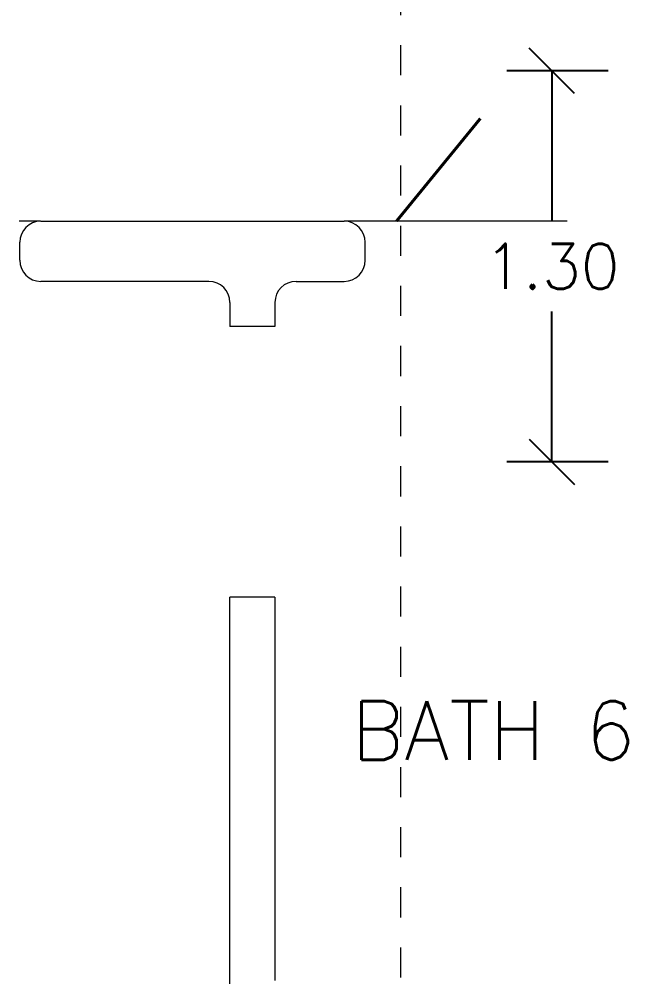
# Model space of a CAD drawing. Header units: metres. Extents: x -25 to 234, y -25 to 53.
# Drawn here: x 97.03 to 99.084, y 45.933 to 49.118 of the extents above; entities that cross this region are included whole.
import ezdxf

# ---------------------------------------------------------------- set-up
doc = ezdxf.new("R2010")
doc.units = ezdxf.units.M
doc.header["$LTSCALE"] = 0.1
doc.header["$MEASUREMENT"] = 0
doc.header["$PDMODE"] = 66
for name, pattern in [('CONTINU', [0]), ('CONTINUA', [0]), ('DASHDOT', [1, 0.5, -0.25, 0, -0.25])]:
    doc.linetypes.add(name, pattern=pattern)
for name, color, linetype in [('001-DIMTEXTO', 4, 'Continuous'), ('DIMENSIONES', 7, 'Continuous'), ('DIMTEXTO', 4, 'Continuous'), ('TEXTOS', 4, 'Continuous')]:
    doc.layers.add(name, color=color, linetype=linetype)
for name, color, linetype, lineweight in [('A-SECT-IDEN', 251, 'CONTINU', 9), ('A-WALL', 7, 'Continuous', 5), ('piscina', 131, 'Continuous', 0), ('piso', 253, 'Continuous', 0)]:
    doc.layers.add(name, color=color, linetype=linetype, lineweight=lineweight)
doc.styles.add('SMPLEX', font='simplex.shx')
doc.styles.get("Standard").update_dxf_attribs({"font": 'arial.ttf'})
doc.dimstyles.new('DIM-75', dxfattribs={"dimscale": 0.75, "dimtxt": 0.2, "dimasz": 0.2, "dimexe": 0.2, "dimexo": 0.2, "dimgap": 0.1, "dimtad": 0, "dimtih": 1, "dimtoh": 1, "dimzin": 0, "dimdsep": 46, "dimtxsty": 'SMPLEX', "dimblk1": 'OBLIQUE', "dimblk2": 'OBLIQUE', "dimsah": 1, "dimcen": 0.2, "dimclrd": 4, "dimclre": 4, "dimclrt": 4, "dimadec": 0, "dimazin": 0, "dimtfac": 1, "dimtmove": 1, "dimatfit": 3, "dimldrblk": 'OPEN30', "dimfxl": 0.25, "dimfxlon": 1, "dimtfill": 1, "dimtolj": 1, "dimtzin": 0, "dimarcsym": 0})

# ---------------------------------------------------------------- blocks, each defined once
blk = doc.blocks.new('PL MUEBLES 1N NASAS 09')
at = {"layer": 'A-WALL', "color": 4}
for p, q in [((51.4023, 52.9481), (52.4111, 52.9481)), ((51.3323, 52.8181), (51.3323, 52.8781)), ((52.4811, 52.8181), (52.4811, 52.8781)), ((51.9611, 52.7481), (51.4023, 52.7481)), ((52.2511, 52.7481), (52.4111, 52.7481)), ((52.0311, 52.6781), (52.0311, 52.5981)), ((52.1811, 52.6781), (52.1811, 52.5981)), ((52.1811, 52.5981), (52.0311, 52.5981)), ((52.0311, 48.3031), (52.0311, 51.6981)), ((52.1811, 51.6981), (52.0311, 51.6981)), ((52.1811, 51.6981), (52.1811, 50.4231))]:
    blk.add_line(p, q, dxfattribs=at)
for centre, start, end in [((51.4023, 52.8781), 90, 180), ((52.4111, 52.8781), 0, 90), ((51.4023, 52.8181), 180, 270), ((52.4111, 52.8181), 270, 0), ((51.9611, 52.6781), 0, 90), ((52.2511, 52.6781), 90, 180)]:
    blk.add_arc(centre, 0.07, start, end, dxfattribs=at)
at = {"layer": 'piscina', "color": 4, "extrusion": (0, 0, -1), "const_width": 0.01}
blk.add_lwpolyline([(-52.8641, 53.2897), (-52.5853, 52.9484)], dxfattribs=at)
at = {"layer": 'piso', "color": 4}
for p, q in [((51.3999, 52.9481), (51.3303, 52.9481)), ((53.1531, 52.9481), (52.4111, 52.9481))]:
    blk.add_line(p, q, dxfattribs=at)
at = {"layer": 'TEXTOS', "color": 4, "insert": (52.3015, 51.1573), "char_height": 0.195, "width": 3.404877, "attachment_point": 7}
blk.add_mtext('{\\Fromans|c0; BATH 6}', dxfattribs=at)
blk = doc.blocks.new('_Oblique')
at = {"color": 0, "linetype": 'ByBlock', "lineweight": -2}
blk.add_line((-0.5, -0.5), (0.5, 0.5), dxfattribs=at)
blk = doc.blocks.new('*D923')
at = {"layer": 'Defpoints', "color": 0, "linetype": 'CONTINUA', "transparency": 16777216}
for p in [(106.2204, -1.5059), (106.7114, -1.5059), (106.7114, -2.8059)]:
    blk.add_point(p, dxfattribs=at)
at = {"layer": 'DIMENSIONES', "color": 4, "linetype": 'CONTINUA', "lineweight": -2, "transparency": 16777216}
for p, q in [((106.4079, -1.5059), (106.0704, -1.5059)), ((106.2204, -1.5059), (106.2204, -2.0059)), ((106.2204, -2.8059), (106.2204, -2.3059)), ((106.4079, -2.8059), (106.0704, -2.8059))]:
    blk.add_line(p, q, dxfattribs=at)
at = {"layer": 'DIMENSIONES', "color": 4, "linetype": 'CONTINUA', "lineweight": -2, "transparency": 16777216, "xscale": 0.15, "yscale": 0.15, "zscale": 0.15}
for p, rotation in [((106.2204, -1.5059), 90), ((106.2204, -2.8059), 270)]:
    blk.add_blockref('_Oblique', p, dxfattribs=dict(at, rotation=rotation))
at = {"layer": 'DIMENSIONES', "color": 4, "linetype": 'CONTINUA', "transparency": 16777216, "insert": (106.2204, -2.1559), "char_height": 0.15, "attachment_point": 5, "style": 'SMPLEX', "bg_fill": 3, "box_fill_scale": 1.25, "bg_fill_color": 256, "bg_fill_true_color": 13158600, "bg_fill_transparency": 0}
blk.add_mtext('\\A1;1.30', dxfattribs=at)
blk = doc.blocks.new('_Open30')
at = {"layer": 'DIMTEXTO', "color": 0, "lineweight": -2}
for p, q in [((-1, 0.268), (0, 0)), ((0, 0), (-1, -0.268)), ((0, 0), (-1, 0))]:
    blk.add_line(p, q, dxfattribs=at)
blk = doc.blocks.new('A$C49d8b0bc')
at = {"layer": 'DIMENSIONES', "linetype": 'CONTINUA'}
dim = blk.add_linear_dim(base=(16.7553, 22.4365), p1=(17.2463, 21.1365), p2=(17.2463, 22.4365), angle=90, dimstyle='DIM-75', dxfattribs=at)
dim.commit()
dim.dimension.update_dxf_attribs({"geometry": '*D923', "text_midpoint": (16.7553, 21.7865), "insert": (-89.4651, 23.9423)})

msp = doc.modelspace()

# ---------------------------------------------------------------- linework, layer by layer
at = {"layer": 'A-SECT-IDEN', "linetype": 'DASHDOT', "ltscale": 0.5}
msp.add_line((98.2981, 50.8308), (98.2981, 26.4715), dxfattribs=at)

# ---------------------------------------------------------------- block references
msp.add_blockref('PL MUEBLES 1N NASAS 09', (45.6997, -4.5024))

# ---------------------------------------------------------------- next in the draw order: block references
at = {"layer": '001-DIMTEXTO', "linetype": 'CONTINUA'}
msp.add_blockref('A$C49d8b0bc', (82.0462, 26.5092), dxfattribs=at)

doc.saveas('drawing.dxf')
